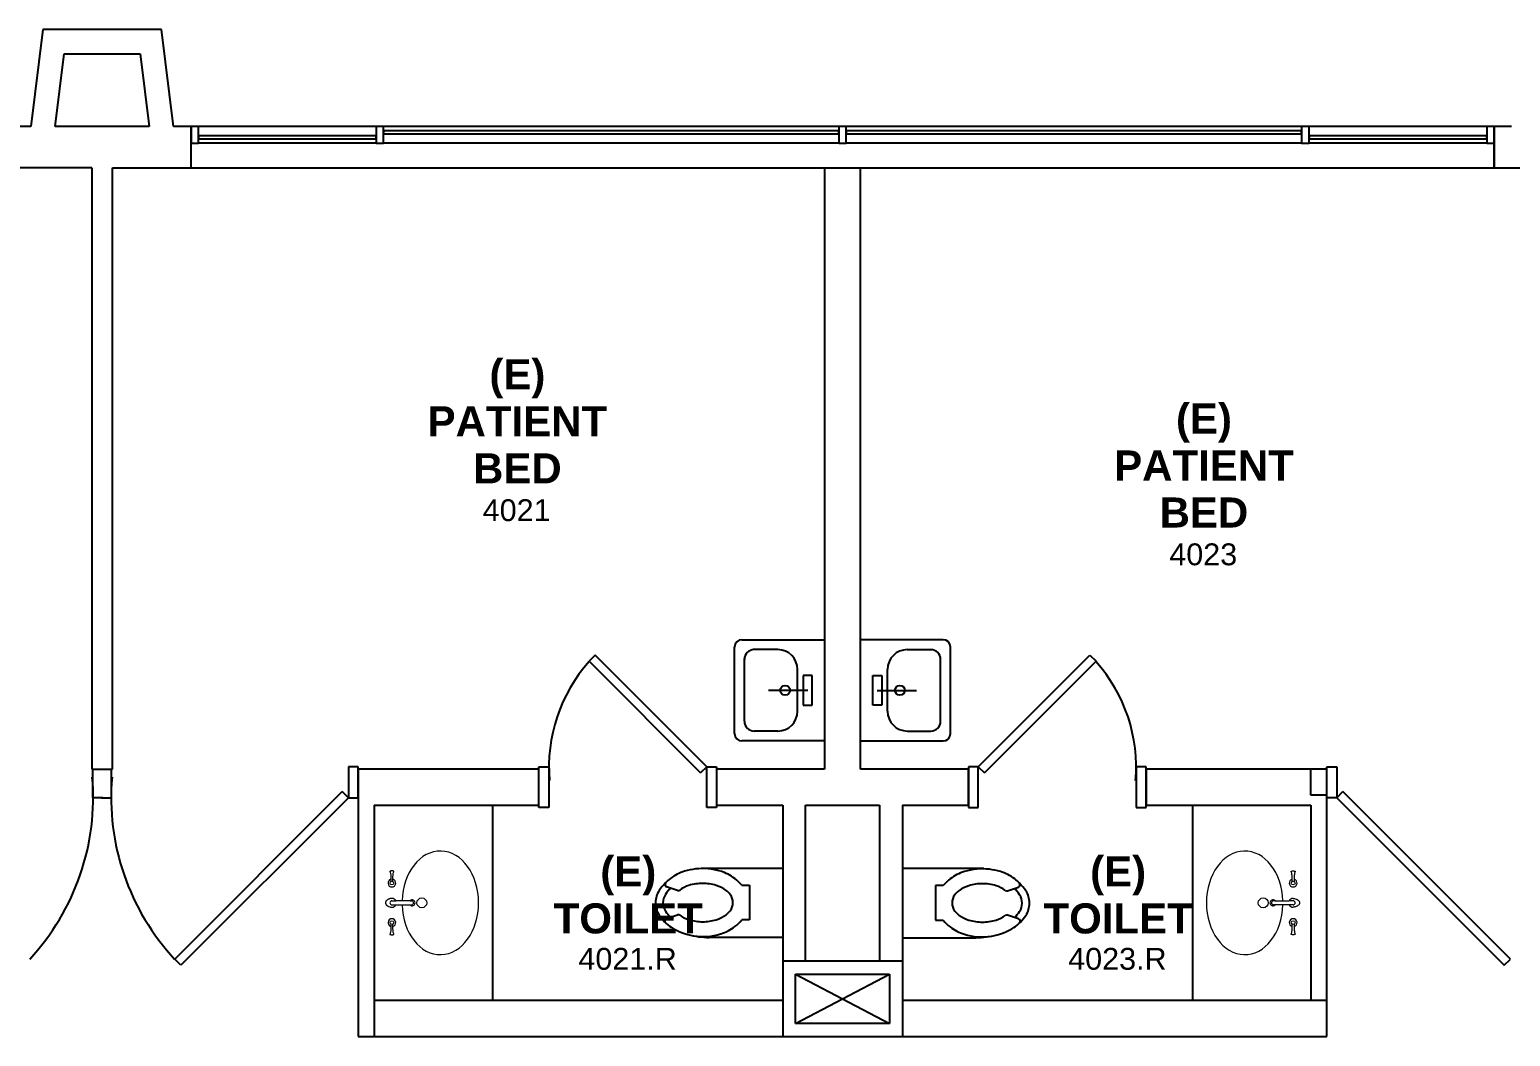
# Model space of a CAD drawing. Header units: inches. Extents: x -3235 to 3296, y 161 to 2924.
# Drawn here: x 1165.8 to 1465.8, y 2372.5 to 2576.5 of the extents above; entities that cross this region are included whole.
import ezdxf

# ---------------------------------------------------------------- set-up
doc = ezdxf.new("R2010")
doc.units = ezdxf.units.IN
doc.header["$LTSCALE"] = 96
doc.header["$MEASUREMENT"] = 0
doc.layers.add('A-AREA-IDEN', color=4, linetype='CONTINUOUS', lineweight=9)
for name, color, linetype in [('A-DOOR', 2, 'CONTINUOUS'), ('A-FLOR-CASE', 3, 'CONTINUOUS'), ('A-FLOR-PFIX', 2, 'CONTINUOUS'), ('A-GLAZ', 2, 'CONTINUOUS'), ('A-GLAZ-SILL', 1, 'CONTINUOUS'), ('A-SHAFT', 1, 'CONTINUOUS'), ('A-WALL-FULL', 6, 'CONTINUOUS')]:
    doc.layers.add(name, color=color, linetype=linetype)
doc.styles.add('ARIAL', font='arial.ttf')
doc.styles.add('Arial_B', font='arialbd.ttf', dxfattribs={"height": 6.088537})

# ---------------------------------------------------------------- blocks, each defined once
blk = doc.blocks.new('cw-countertop-one-side - cw-countertop-one-side-24D-1624115-258679-fp04')
at = {"layer": 'A-FLOR-CASE'}
blk.add_line((15.63, 11.5), (-24, 11.5), dxfattribs=at)
blk = doc.blocks.new('cw-countertop-one-side - cw-countertop-one-side-24D-1623090-258679-fp04')
at = {"layer": 'A-FLOR-CASE'}
blk.add_line((-24, -11.5), (15.63, -11.5), dxfattribs=at)

msp = doc.modelspace()

# ---------------------------------------------------------------- linework, layer by layer
at = {"layer": 'A-DOOR'}
for p, q in [((1280.37, 2449.75), (1279.14, 2448.51)), ((1279.14, 2448.51), (1301.76, 2425.89)), ((1303, 2427.12), (1280.37, 2449.75)), ((1358, 2427.12), (1380.63, 2449.75)), ((1381.86, 2448.51), (1359.24, 2425.89)), ((1380.63, 2449.75), (1381.86, 2448.51)), ((1303, 2427.12), (1301.76, 2425.89)), ((1358, 2427.12), (1359.24, 2425.89)), ((1195.2, 2388.17), (1229.14, 2422.11)), ((1230.38, 2420.87), (1229.14, 2422.11)), ((1430.63, 2420.87), (1431.86, 2422.11)), ((1465.8, 2388.17), (1431.86, 2422.11)), ((1230.38, 2420.87), (1196.43, 2386.93)), ((1430.63, 2420.87), (1464.57, 2386.93)), ((1196.43, 2386.93), (1195.2, 2388.17)), ((1464.57, 2386.93), (1465.8, 2388.17))]:
    msp.add_line(p, q, dxfattribs=at)
for centre, radius, start, end in [((1303, 2427.12), 31.98, 138.1364, 185), ((1358, 2427.12), 31.98, 355, 41.8636), ((1130.63, 2420.87), 48.05, 317.0874, 5), ((1230.38, 2420.87), 48.05, 175, 222.9126)]:
    msp.add_arc(centre, radius, start, end, dxfattribs=at)
at = {"layer": 'A-FLOR-PFIX'}
for p, q in [((1308.63, 2433.87), (1308.63, 2451.37)), ((1310.13, 2452.87), (1326.88, 2452.87)), ((1325.88, 2452.87), (1326.88, 2452.87)), ((1350.88, 2452.87), (1334.13, 2452.87)), ((1335.13, 2452.87), (1334.13, 2452.87)), ((1352.38, 2433.87), (1352.38, 2451.37)), ((1310.63, 2436.37), (1310.63, 2449.07)), ((1317.38, 2450.87), (1312.43, 2450.87)), ((1343.63, 2450.87), (1348.57, 2450.87)), ((1350.38, 2436.37), (1350.38, 2449.07)), ((1321.38, 2438.37), (1321.38, 2446.87)), ((1324.36, 2445.62), (1322.56, 2445.62)), ((1322.56, 2445.62), (1322.56, 2439.62)), ((1324.36, 2439.62), (1324.36, 2445.62)), ((1336.64, 2445.62), (1338.44, 2445.62)), ((1336.64, 2439.62), (1336.64, 2445.62)), ((1338.44, 2445.62), (1338.44, 2439.62)), ((1339.63, 2438.37), (1339.63, 2446.87)), ((1323.5, 2442.62), (1315.5, 2442.62)), ((1337.5, 2442.62), (1345.5, 2442.62)), ((1322.56, 2439.62), (1324.36, 2439.62)), ((1338.44, 2439.62), (1336.64, 2439.62)), ((1317.38, 2434.37), (1312.63, 2434.37)), ((1343.63, 2434.37), (1348.38, 2434.37)), ((1326.88, 2432.37), (1310.13, 2432.37)), ((1326.88, 2432.37), (1325.88, 2432.37)), ((1334.13, 2432.37), (1350.88, 2432.37)), ((1334.13, 2432.37), (1335.13, 2432.37)), ((1232.38, 2427.12), (1230.38, 2427.12)), ((1230.38, 2427.12), (1230.38, 2420.87)), ((1232.38, 2420.87), (1232.38, 2427.12)), ((1269, 2418.87), (1269, 2427.12)), ((1269, 2427.12), (1271, 2427.12)), ((1271, 2427.12), (1271, 2418.87)), ((1303, 2418.87), (1303, 2427.12)), ((1303, 2427.12), (1305, 2427.12)), ((1305, 2427.12), (1305, 2418.87)), ((1356, 2427.12), (1356, 2418.87)), ((1358, 2427.12), (1356, 2427.12)), ((1358, 2418.87), (1358, 2427.12)), ((1390, 2427.12), (1390, 2418.87)), ((1392, 2427.12), (1390, 2427.12)), ((1392, 2418.87), (1392, 2427.12)), ((1428.63, 2420.87), (1428.63, 2427.12)), ((1428.63, 2427.12), (1430.63, 2427.12)), ((1430.63, 2427.12), (1430.63, 2420.87)), ((1178.63, 2420.87), (1178.63, 2426.62)), ((1182.38, 2420.87), (1182.38, 2426.62)), ((1180.63, 2420.87), (1178.63, 2420.87)), ((1180.38, 2420.87), (1182.38, 2420.87)), ((1230.38, 2420.87), (1232.38, 2420.87)), ((1271, 2418.87), (1269, 2418.87)), ((1305, 2418.87), (1303, 2418.87)), ((1356, 2418.87), (1358, 2418.87)), ((1390, 2418.87), (1392, 2418.87)), ((1430.63, 2420.87), (1428.63, 2420.87)), ((1301.88, 2406.56), (1318.38, 2406.56)), ((1359.13, 2406.5), (1342.63, 2406.5)), ((1310.11, 2403.11), (1311.66, 2403.11)), ((1311.66, 2403.11), (1311.66, 2396.11)), ((1350.89, 2403.05), (1349.34, 2403.05)), ((1349.34, 2403.05), (1349.34, 2396.05)), ((1297.07, 2402.09), (1294.87, 2402.81)), ((1363.93, 2402.02), (1366.13, 2402.75)), ((1294.85, 2396.4), (1297.07, 2397.14)), ((1366.15, 2396.34), (1363.93, 2397.08)), ((1311.66, 2396.11), (1310.11, 2396.11)), ((1349.34, 2396.05), (1350.89, 2396.05)), ((1318.38, 2392.56), (1303.5, 2392.56)), ((1342.63, 2392.5), (1357.5, 2392.5))]:
    msp.add_line(p, q, dxfattribs=at)
at = {"layer": 'A-FLOR-PFIX', "lineweight": 9}
for p, q in [((1238.84, 2405.82), (1238.88, 2405.7)), ((1238.88, 2405.7), (1238.92, 2405.57)), ((1238.92, 2405.57), (1238.94, 2405.43)), ((1238.94, 2405.43), (1238.96, 2405.28)), ((1238.96, 2405.28), (1238.97, 2405.11)), ((1238.97, 2405.11), (1238.99, 2404.94)), ((1238.99, 2404.94), (1239, 2404.76)), ((1239, 2404.76), (1239.01, 2404.57)), ((1239.01, 2404.57), (1239.01, 2404.33)), ((1239.01, 2404.36), (1239.02, 2404.13)), ((1239.02, 2404.13), (1239.02, 2403.89)), ((1239.39, 2404.33), (1239.4, 2404.57)), ((1239.39, 2404.13), (1239.39, 2404.36)), ((1239.39, 2403.89), (1239.39, 2404.13)), ((1239.4, 2404.57), (1239.41, 2404.76)), ((1239.41, 2404.76), (1239.42, 2404.94)), ((1239.42, 2404.94), (1239.43, 2405.11)), ((1239.43, 2405.11), (1239.45, 2405.28)), ((1239.45, 2405.28), (1239.47, 2405.43)), ((1239.47, 2405.43), (1239.49, 2405.57)), ((1239.49, 2405.57), (1239.52, 2405.7)), ((1239.52, 2405.7), (1239.57, 2405.82)), ((1421.48, 2405.7), (1421.43, 2405.82)), ((1421.51, 2405.57), (1421.48, 2405.7)), ((1421.53, 2405.43), (1421.51, 2405.57)), ((1421.55, 2405.28), (1421.53, 2405.43)), ((1421.57, 2405.11), (1421.55, 2405.28)), ((1421.58, 2404.94), (1421.57, 2405.11)), ((1421.59, 2404.76), (1421.58, 2404.94)), ((1421.6, 2404.57), (1421.59, 2404.76)), ((1421.61, 2404.33), (1421.6, 2404.57)), ((1421.61, 2404.13), (1421.61, 2404.36)), ((1421.61, 2403.89), (1421.61, 2404.13)), ((1421.99, 2404.36), (1421.98, 2404.13)), ((1421.98, 2404.13), (1421.98, 2403.89)), ((1422, 2404.76), (1421.99, 2404.57)), ((1421.99, 2404.57), (1421.99, 2404.33)), ((1422.01, 2404.94), (1422, 2404.76)), ((1422.03, 2405.11), (1422.01, 2404.94)), ((1422.04, 2405.28), (1422.03, 2405.11)), ((1422.06, 2405.43), (1422.04, 2405.28)), ((1422.08, 2405.57), (1422.06, 2405.43)), ((1422.12, 2405.7), (1422.08, 2405.57)), ((1422.16, 2405.82), (1422.12, 2405.7)), ((1239.2, 2399.97), (1239.99, 2399.97)), ((1239.2, 2399.16), (1239.99, 2399.16)), ((1242.88, 2399.97), (1239.99, 2399.97)), ((1239.99, 2399.16), (1242.88, 2399.16)), ((1242.88, 2399.97), (1243.19, 2399.97)), ((1242.88, 2399.16), (1243.19, 2399.16)), ((1418.12, 2399.97), (1417.81, 2399.97)), ((1418.12, 2399.16), (1417.81, 2399.16)), ((1418.12, 2399.97), (1421.01, 2399.97)), ((1421.01, 2399.16), (1418.12, 2399.16)), ((1421.8, 2399.97), (1421.01, 2399.97)), ((1421.8, 2399.16), (1421.01, 2399.16)), ((1238.97, 2394.01), (1238.96, 2393.85)), ((1238.99, 2394.18), (1238.97, 2394.01)), ((1239, 2394.36), (1238.99, 2394.18)), ((1239.01, 2394.56), (1239, 2394.36)), ((1239.02, 2395), (1239.01, 2394.77)), ((1239.01, 2394.8), (1239.01, 2394.56)), ((1239.02, 2395.24), (1239.02, 2395)), ((1239.39, 2395), (1239.39, 2395.24)), ((1239.39, 2394.77), (1239.39, 2395)), ((1239.4, 2394.56), (1239.39, 2394.8)), ((1239.41, 2394.36), (1239.4, 2394.56)), ((1239.42, 2394.18), (1239.41, 2394.36)), ((1239.43, 2394.01), (1239.42, 2394.18)), ((1239.45, 2393.85), (1239.43, 2394.01)), ((1421.55, 2393.85), (1421.57, 2394.01)), ((1421.57, 2394.01), (1421.58, 2394.18)), ((1421.58, 2394.18), (1421.59, 2394.36)), ((1421.59, 2394.36), (1421.6, 2394.56)), ((1421.6, 2394.56), (1421.61, 2394.8)), ((1421.61, 2395), (1421.61, 2395.24)), ((1421.61, 2394.77), (1421.61, 2395)), ((1421.98, 2395.24), (1421.98, 2395)), ((1421.98, 2395), (1421.99, 2394.77)), ((1421.99, 2394.8), (1421.99, 2394.56)), ((1421.99, 2394.56), (1422, 2394.36)), ((1422, 2394.36), (1422.01, 2394.18)), ((1422.01, 2394.18), (1422.03, 2394.01)), ((1422.03, 2394.01), (1422.04, 2393.85)), ((1238.88, 2393.42), (1238.83, 2393.31)), ((1238.92, 2393.55), (1238.88, 2393.42)), ((1238.94, 2393.7), (1238.92, 2393.55)), ((1238.96, 2393.85), (1238.94, 2393.7)), ((1239.46, 2393.7), (1239.45, 2393.85)), ((1239.49, 2393.55), (1239.46, 2393.7)), ((1239.52, 2393.42), (1239.49, 2393.55)), ((1239.57, 2393.31), (1239.52, 2393.42)), ((1421.43, 2393.31), (1421.48, 2393.42)), ((1421.48, 2393.42), (1421.51, 2393.55)), ((1421.51, 2393.55), (1421.54, 2393.7)), ((1421.54, 2393.7), (1421.55, 2393.85)), ((1422.04, 2393.85), (1422.06, 2393.7)), ((1422.06, 2393.7), (1422.08, 2393.55)), ((1422.08, 2393.55), (1422.12, 2393.42)), ((1422.12, 2393.42), (1422.17, 2393.31))]:
    msp.add_line(p, q, dxfattribs=at)
at = {"layer": 'A-FLOR-PFIX'}
for centre in [(1318.88, 2442.62), (1342.13, 2442.62)]:
    msp.add_circle(centre, 1, dxfattribs=at)
at = {"layer": 'A-FLOR-PFIX', "lineweight": 9}
for centre, radius in [((1239.2, 2403.56), 0.375), ((1421.8, 2403.56), 0.375), ((1245.27, 2399.56), 1), ((1415.73, 2399.56), 1), ((1239.2, 2395.56), 0.375), ((1421.8, 2395.56), 0.375)]:
    msp.add_circle(centre, radius, dxfattribs=at)
at = {"layer": 'A-FLOR-PFIX'}
for centre, radius, start, end in [((1310.13, 2451.37), 1.5, 90, 180), ((1350.88, 2451.37), 1.5, 0, 90), ((1312.63, 2448.87), 2, 90, 180), ((1317.38, 2446.87), 4, 0, 90), ((1343.63, 2446.87), 4, 90, 180), ((1348.38, 2448.87), 2, 0, 90), ((1312.63, 2436.37), 2, 180, 270), ((1317.38, 2438.37), 4, 270, 0), ((1343.63, 2438.37), 4, 180, 270), ((1348.38, 2436.37), 2, 270, 0), ((1310.13, 2433.87), 1.5, 180, 270), ((1350.88, 2433.87), 1.5, 270, 0), ((1302.16, 2394.12), 12.38, 96.5859, 107.1416), ((1302.16, 2394.12), 12.38, 72.8586, 96.5859), ((1358.84, 2394.06), 12.38, 83.4141, 107.1414), ((1358.84, 2394.06), 12.38, 72.8584, 83.4141), ((1300.24, 2397.64), 8.18, 133.3097, 147.2385), ((1295.03, 2403.29), 0.5, 136.5741, 251.7562), ((1300.06, 2398.53), 7.43, 126.6881, 136.5742), ((1301.33, 2396.82), 9.56, 107.1416, 126.6846), ((1301.33, 2396.82), 6.56, 107.1414, 125.5171), ((1302.16, 2394.12), 9.38, 90, 107.1414), ((1302.16, 2394.12), 9.38, 72.8586, 90), ((1303, 2396.82), 6.56, 53.3276, 72.8586), ((1303, 2396.82), 9.56, 53.3277, 72.8586), ((1304.27, 2398.53), 7.43, 38.1352, 53.3277), ((1356.73, 2398.46), 7.43, 126.6723, 141.8648), ((1358, 2396.75), 9.56, 107.1414, 126.6723), ((1358, 2396.75), 6.56, 107.1414, 126.6724), ((1358.84, 2394.06), 9.38, 90, 107.1414), ((1358.84, 2394.06), 9.38, 72.8586, 90), ((1359.67, 2396.75), 6.56, 54.4829, 72.8586), ((1359.67, 2396.75), 9.56, 53.3154, 72.8584), ((1360.94, 2398.46), 7.43, 43.4258, 53.3119), ((1365.97, 2403.23), 0.5, 288.2438, 43.4259), ((1360.76, 2397.57), 8.18, 32.7615, 46.6903), ((1297.24, 2399.56), 4.62, 147.2385, 180), ((1297.24, 2399.56), 3.12, 147.2383, 180), ((1300.24, 2397.64), 6.68, 132.7565, 147.2383), ((1297.23, 2402.56), 0.5, 251.7562, 305.5171), ((1304.27, 2398.53), 4.43, 38.1352, 53.3276), ((1305.53, 2399.61), 2.76, 323.419, 36.581), ((1355.47, 2399.55), 2.76, 143.419, 216.581), ((1356.73, 2398.46), 4.43, 126.6724, 141.8648), ((1363.77, 2402.5), 0.5, 234.4829, 288.2438), ((1360.76, 2397.57), 6.68, 32.7617, 47.2435), ((1363.76, 2399.5), 3.12, 360, 32.7617), ((1363.76, 2399.5), 4.62, 360, 32.7615), ((1297.24, 2399.56), 4.62, 180, 212.7617), ((1300.24, 2401.49), 8.18, 212.7617, 237.2317), ((1297.24, 2399.56), 3.12, 180, 212.7616), ((1300.24, 2401.49), 6.68, 212.7616, 226.3142), ((1297.23, 2396.66), 0.5, 54.4829, 108.2438), ((1301.33, 2402.41), 6.56, 234.4829, 252.8586), ((1303, 2402.41), 6.56, 287.1414, 306.6724), ((1304.27, 2400.7), 4.43, 306.6724, 321.8648), ((1356.73, 2400.64), 4.43, 218.1352, 233.3276), ((1358, 2402.35), 6.56, 233.3276, 252.8586), ((1359.67, 2402.35), 6.56, 287.1414, 305.5171), ((1363.77, 2396.6), 0.5, 71.7562, 125.5171), ((1360.76, 2401.43), 8.18, 302.7683, 327.2383), ((1360.76, 2401.43), 6.68, 313.6858, 327.2384), ((1363.76, 2399.5), 3.12, 327.2384, 0), ((1363.76, 2399.5), 4.62, 327.2383, 0), ((1295, 2395.93), 0.5, 108.2438, 225.6721), ((1302.21, 2404.55), 11.82, 237.2317, 255.0712), ((1302.16, 2405.11), 9.38, 252.8586, 270), ((1302.16, 2405.11), 9.38, 270, 287.1414), ((1303, 2402.41), 9.56, 287.1415, 306.6722), ((1304.27, 2400.7), 7.43, 306.6722, 321.8648), ((1356.73, 2400.64), 7.43, 218.1352, 233.3278), ((1358, 2402.35), 9.56, 233.3278, 252.8585), ((1358.84, 2405.04), 9.38, 252.8586, 270), ((1358.84, 2405.04), 9.38, 270, 287.1414), ((1358.79, 2404.49), 11.82, 284.9288, 302.7683), ((1366, 2395.87), 0.5, 314.3279, 71.7562), ((1303.5, 2409.4), 16.84, 255.0712, 270), ((1302.16, 2405.11), 12.38, 261.7349, 287.1415), ((1358.84, 2405.04), 12.38, 252.8585, 278.2651), ((1357.5, 2409.34), 16.84, 270, 284.9288)]:
    msp.add_arc(centre, radius, start, end, dxfattribs=at)
at = {"layer": 'A-FLOR-PFIX', "lineweight": 9}
for centre, radius, start, end in [((1239.2, 2403.56), 0.787, 103.9161, 76.0839), ((1421.8, 2403.56), 0.787, 103.9161, 76.0839), ((1239.2, 2399.56), 0.89, 27.1409, 90), ((1243.31, 2399.56), 0.594, 223.2914, 137.0225), ((1417.69, 2399.56), 0.594, 42.9775, 316.7086), ((1421.8, 2399.56), 0.89, 90, 152.8591), ((1239.2, 2399.56), 0.406, 90, 270), ((1239.2, 2399.56), 0.89, 270, 332.8591), ((1243.19, 2399.56), 0.406, 270, 90), ((1417.81, 2399.56), 0.406, 90, 270), ((1421.8, 2399.56), 0.89, 207.1409, 270), ((1421.8, 2399.56), 0.406, 270, 90), ((1239.2, 2395.56), 0.787, 283.9161, 256.0839), ((1421.8, 2395.56), 0.787, 283.9161, 256.0839)]:
    msp.add_arc(centre, radius, start, end, dxfattribs=at)
for centre, start_param, end_param in [((1249.02, 2399.56), 1.609473, 7.815305), ((1411.98, 2399.56), 4.751065, 10.956898)]:
    msp.add_ellipse(centre, major_axis=(0, 10.5), ratio=0.737968, start_param=start_param, end_param=end_param, dxfattribs=at)
for points, knots in [([(1239.2, 2406.04), (1239.15, 2406.04), (1239.04, 2406.03), (1238.91, 2405.99), (1238.82, 2405.95), (1238.8, 2405.93), (1238.79, 2405.92), (1238.79, 2405.91), (1238.79, 2405.91), (1238.79, 2405.9), (1238.79, 2405.89), (1238.79, 2405.89), (1238.8, 2405.88), (1238.81, 2405.86), (1238.83, 2405.83), (1238.84, 2405.82)], [0, 0, 0, 0, 0.166667, 0.333333, 0.5, 0.666667, 0.708333, 0.75, 0.791667, 0.833333, 0.869792, 0.895833, 0.916667, 0.958333, 1, 1, 1, 1]), ([(1239.57, 2405.82), (1239.58, 2405.83), (1239.6, 2405.86), (1239.61, 2405.88), (1239.61, 2405.89), (1239.62, 2405.89), (1239.62, 2405.9), (1239.62, 2405.91), (1239.62, 2405.91), (1239.62, 2405.92), (1239.61, 2405.93), (1239.61, 2405.94), (1239.59, 2405.95), (1239.58, 2405.96), (1239.56, 2405.96), (1239.54, 2405.97), (1239.52, 2405.98), (1239.48, 2406), (1239.41, 2406.02), (1239.31, 2406.04), (1239.23, 2406.04), (1239.2, 2406.04)], [0, 0, 0, 0, 0.041667, 0.083333, 0.104167, 0.130208, 0.166667, 0.208333, 0.25, 0.291667, 0.333333, 0.416667, 0.458333, 0.5, 0.541667, 0.583333, 0.625, 0.666667, 0.75, 0.916667, 1, 1, 1, 1]), ([(1421.43, 2405.82), (1421.42, 2405.83), (1421.4, 2405.86), (1421.39, 2405.88), (1421.39, 2405.89), (1421.38, 2405.89), (1421.38, 2405.9), (1421.38, 2405.91), (1421.38, 2405.91), (1421.38, 2405.92), (1421.39, 2405.93), (1421.4, 2405.94), (1421.43, 2405.96), (1421.53, 2406.01), (1421.69, 2406.04), (1421.8, 2406.04)], [-1, -1, -1, -1, -0.958333, -0.916667, -0.895833, -0.869792, -0.833333, -0.791667, -0.75, -0.708333, -0.666667, -0.583333, -0.5, -0.333333, 0, 0, 0, 0]), ([(1421.8, 2406.04), (1421.85, 2406.04), (1421.96, 2406.03), (1422.07, 2406), (1422.12, 2405.98), (1422.15, 2405.96), (1422.17, 2405.96), (1422.18, 2405.95), (1422.19, 2405.94), (1422.2, 2405.93), (1422.21, 2405.93), (1422.21, 2405.92), (1422.21, 2405.91), (1422.21, 2405.91), (1422.21, 2405.9), (1422.21, 2405.89), (1422.21, 2405.89), (1422.2, 2405.88), (1422.19, 2405.86), (1422.17, 2405.83), (1422.16, 2405.82)], [-1, -1, -1, -1, -0.833333, -0.666667, -0.583333, -0.541667, -0.5, -0.458333, -0.416667, -0.375, -0.333333, -0.291667, -0.25, -0.208333, -0.166667, -0.130208, -0.104167, -0.083333, -0.041667, 0, 0, 0, 0]), ([(1239.2, 2400.45), (1239.17, 2400.45), (1239.1, 2400.45), (1238.95, 2400.43), (1238.78, 2400.39), (1238.6, 2400.33), (1238.47, 2400.27), (1238.35, 2400.2), (1238.17, 2400.09), (1238.05, 2399.96), (1237.98, 2399.84), (1237.96, 2399.79), (1237.92, 2399.71), (1237.91, 2399.62), (1237.91, 2399.56)], [0, 0, 0, 0, 0.076923, 0.153846, 0.307692, 0.384615, 0.461538, 0.538462, 0.615385, 0.807692, 0.831731, 0.855769, 0.903846, 1, 1, 1, 1]), ([(1421.8, 2400.45), (1421.88, 2400.45), (1422.07, 2400.43), (1422.33, 2400.36), (1422.53, 2400.27), (1422.65, 2400.2), (1422.77, 2400.13), (1422.87, 2400.04), (1422.95, 2399.95), (1423, 2399.88), (1423.04, 2399.8), (1423.08, 2399.7), (1423.09, 2399.61), (1423.09, 2399.56)], [-1, -1, -1, -1, -0.807692, -0.615385, -0.538462, -0.461538, -0.384615, -0.307692, -0.230769, -0.192308, -0.153846, -0.076923, 0, 0, 0, 0]), ([(1237.91, 2399.56), (1237.91, 2399.52), (1237.92, 2399.43), (1237.96, 2399.32), (1238, 2399.25), (1238.05, 2399.17), (1238.13, 2399.09), (1238.23, 2399), (1238.35, 2398.92), (1238.47, 2398.85), (1238.67, 2398.77), (1238.93, 2398.69), (1239.12, 2398.67), (1239.2, 2398.67)], [0, 0, 0, 0, 0.076923, 0.153846, 0.192308, 0.230769, 0.307692, 0.384615, 0.461538, 0.538462, 0.615385, 0.807692, 1, 1, 1, 1]), ([(1423.09, 2399.56), (1423.09, 2399.5), (1423.08, 2399.42), (1423.04, 2399.33), (1423.02, 2399.28), (1422.95, 2399.16), (1422.83, 2399.04), (1422.65, 2398.92), (1422.49, 2398.83), (1422.26, 2398.75), (1422.01, 2398.69), (1421.86, 2398.67), (1421.8, 2398.67)], [-1, -1, -1, -1, -0.903846, -0.855769, -0.831731, -0.807692, -0.615385, -0.538462, -0.461538, -0.307692, -0.153846, 0, 0, 0, 0]), ([(1238.83, 2393.31), (1238.82, 2393.29), (1238.81, 2393.27), (1238.8, 2393.25), (1238.79, 2393.24), (1238.79, 2393.23), (1238.79, 2393.22), (1238.78, 2393.22), (1238.78, 2393.21), (1238.79, 2393.2), (1238.79, 2393.2), (1238.8, 2393.19), (1238.81, 2393.18), (1238.83, 2393.17), (1238.85, 2393.16), (1238.87, 2393.15), (1238.89, 2393.14), (1238.93, 2393.13), (1239, 2393.11), (1239.09, 2393.09), (1239.17, 2393.08), (1239.2, 2393.08)], [0, 0, 0, 0, 0.041667, 0.083333, 0.104167, 0.130208, 0.166667, 0.208333, 0.25, 0.291667, 0.333333, 0.416667, 0.458333, 0.5, 0.541667, 0.583333, 0.625, 0.666667, 0.75, 0.916667, 1, 1, 1, 1]), ([(1239.2, 2393.08), (1239.26, 2393.08), (1239.36, 2393.09), (1239.49, 2393.13), (1239.58, 2393.17), (1239.61, 2393.19), (1239.62, 2393.2), (1239.62, 2393.21), (1239.62, 2393.22), (1239.62, 2393.22), (1239.61, 2393.23), (1239.61, 2393.24), (1239.61, 2393.25), (1239.59, 2393.27), (1239.58, 2393.29), (1239.57, 2393.31)], [0, 0, 0, 0, 0.166667, 0.333333, 0.5, 0.666667, 0.708333, 0.75, 0.791667, 0.833333, 0.869792, 0.895833, 0.916667, 0.958333, 1, 1, 1, 1]), ([(1421.8, 2393.08), (1421.74, 2393.08), (1421.64, 2393.09), (1421.53, 2393.13), (1421.47, 2393.15), (1421.44, 2393.16), (1421.43, 2393.17), (1421.41, 2393.18), (1421.4, 2393.18), (1421.39, 2393.19), (1421.39, 2393.2), (1421.38, 2393.2), (1421.38, 2393.21), (1421.38, 2393.22), (1421.38, 2393.22), (1421.39, 2393.23), (1421.39, 2393.24), (1421.39, 2393.25), (1421.41, 2393.27), (1421.42, 2393.29), (1421.43, 2393.31)], [-1, -1, -1, -1, -0.833333, -0.666667, -0.583333, -0.541667, -0.5, -0.458333, -0.416667, -0.375, -0.333333, -0.291667, -0.25, -0.208333, -0.166667, -0.130208, -0.104167, -0.083333, -0.041667, 0, 0, 0, 0]), ([(1422.17, 2393.31), (1422.18, 2393.29), (1422.19, 2393.27), (1422.2, 2393.25), (1422.21, 2393.24), (1422.21, 2393.23), (1422.21, 2393.22), (1422.22, 2393.22), (1422.22, 2393.21), (1422.21, 2393.2), (1422.21, 2393.2), (1422.2, 2393.19), (1422.16, 2393.17), (1422.06, 2393.12), (1421.91, 2393.08), (1421.8, 2393.08)], [-1, -1, -1, -1, -0.958333, -0.916667, -0.895833, -0.869792, -0.833333, -0.791667, -0.75, -0.708333, -0.666667, -0.583333, -0.5, -0.333333, 0, 0, 0, 0])]:
    msp.add_open_spline(points, degree=3, knots=knots, dxfattribs=at)
at = {"layer": 'A-GLAZ'}
for p, q in [((1200.01, 2556.87), (1198.51, 2556.87)), ((1198.51, 2556.87), (1198.51, 2553.5)), ((1200.01, 2553.5), (1200.01, 2556.87)), ((1198.51, 2553.5), (1200.01, 2553.5)), ((1236.01, 2555), (1200.01, 2555)), ((1200.01, 2555), (1200.01, 2554.37)), ((1200.01, 2554.37), (1236.01, 2554.37)), ((1236.01, 2554.37), (1236.01, 2555)), ((1329.76, 2556), (1237.51, 2556)), ((1237.51, 2556), (1237.51, 2555.37)), ((1237.51, 2555.37), (1329.76, 2555.37)), ((1329.76, 2555.37), (1329.76, 2556)), ((1423.51, 2556), (1331.26, 2556)), ((1331.26, 2556), (1331.26, 2555.37)), ((1331.26, 2555.37), (1423.51, 2555.37)), ((1423.51, 2555.37), (1423.51, 2556)), ((1461.01, 2555), (1425.01, 2555)), ((1425.01, 2555), (1425.01, 2554.37)), ((1425.01, 2554.37), (1461.01, 2554.37)), ((1461.01, 2554.37), (1461.01, 2555))]:
    msp.add_line(p, q, dxfattribs=at)
at = {"layer": 'A-GLAZ', "extrusion": (0, 0, -1)}
for p, q in [((1237.51, 2556.87), (1236.01, 2556.87)), ((1236.01, 2556.87), (1236.01, 2553.5)), ((1237.51, 2553.5), (1237.51, 2556.87)), ((1331.26, 2556.87), (1329.76, 2556.87)), ((1329.76, 2556.87), (1329.76, 2553.5)), ((1331.26, 2553.5), (1331.26, 2556.87)), ((1425.01, 2556.87), (1423.51, 2556.87)), ((1423.51, 2556.87), (1423.51, 2553.5)), ((1425.01, 2553.5), (1425.01, 2556.87)), ((1462.51, 2556.87), (1461.01, 2556.87)), ((1461.01, 2556.87), (1461.01, 2553.5)), ((1462.51, 2553.5), (1462.51, 2556.87)), ((1236.01, 2553.5), (1237.51, 2553.5)), ((1329.76, 2553.5), (1331.26, 2553.5)), ((1423.51, 2553.5), (1425.01, 2553.5)), ((1461.01, 2553.5), (1462.51, 2553.5))]:
    msp.add_line(p, q, dxfattribs=at)
at = {"layer": 'A-GLAZ-SILL'}
for p, q in [((1236.01, 2556.87), (1200.01, 2556.87)), ((1329.76, 2556.87), (1237.51, 2556.87)), ((1423.51, 2556.87), (1331.26, 2556.87)), ((1461.01, 2556.87), (1425.01, 2556.87)), ((1236.01, 2553.5), (1200.01, 2553.5)), ((1329.76, 2553.5), (1237.51, 2553.5)), ((1423.51, 2553.5), (1331.26, 2553.5)), ((1461.01, 2553.5), (1425.01, 2553.5))]:
    msp.add_line(p, q, dxfattribs=at)
at = {"layer": 'A-SHAFT'}
for p, q in [((1321, 2385.12), (1340, 2375.12)), ((1321, 2375.12), (1340, 2385.12))]:
    msp.add_line(p, q, dxfattribs=at)
at = {"layer": 'A-WALL-FULL'}
for p, q in [((1168.5, 2576.5), (1166.05, 2556.87)), ((1192.5, 2576.5), (1168.5, 2576.5)), ((1194.95, 2556.87), (1192.5, 2576.5)), ((1170.96, 2556.87), (1172.8, 2571.62)), ((1172.8, 2571.62), (1188.2, 2571.62)), ((1188.2, 2571.62), (1190.04, 2556.87)), ((1166.05, 2556.87), (1162.5, 2556.87)), ((1190.04, 2556.87), (1170.96, 2556.87)), ((1198.51, 2556.87), (1194.95, 2556.87)), ((1198.51, 2548.5), (1198.51, 2556.87)), ((1466.05, 2556.87), (1462.51, 2556.87)), ((1462.51, 2556.87), (1462.51, 2548.5)), ((1462.49, 2548.5), (1462.49, 2553.5)), ((1462.5, 2553.5), (1462.5, 2548.5)), ((1178.38, 2548.5), (882.63, 2548.5)), ((1178.38, 2548.5), (1178.38, 2426.62)), ((1182.63, 2426.62), (1182.63, 2548.5)), ((1182.63, 2548.5), (1478.38, 2548.5)), ((1326.88, 2548.5), (1326.88, 2426.62)), ((1334.13, 2426.62), (1334.13, 2548.5)), ((1178.38, 2426.62), (1182.63, 2426.62)), ((1232.38, 2426.62), (1232.38, 2372.5)), ((1269, 2426.62), (1232.38, 2426.62)), ((1269, 2419.37), (1269, 2426.62)), ((1326.88, 2426.62), (1305, 2426.62)), ((1305, 2426.62), (1305, 2419.37)), ((1356, 2426.62), (1334.13, 2426.62)), ((1356, 2419.37), (1356, 2426.62)), ((1428.63, 2426.62), (1392, 2426.62)), ((1392, 2426.62), (1392, 2419.37)), ((1425.38, 2421.37), (1425.38, 2426.62)), ((1428.63, 2372.5), (1428.63, 2426.62)), ((1428.63, 2421.37), (1425.38, 2421.37)), ((1235.63, 2419.37), (1235.63, 2372.5)), ((1235.63, 2419.37), (1269, 2419.37)), ((1305, 2419.37), (1318.38, 2419.37)), ((1318.38, 2419.37), (1318.38, 2372.5)), ((1323, 2419.37), (1338, 2419.37)), ((1323, 2387.75), (1323, 2419.37)), ((1338, 2419.37), (1338, 2387.75)), ((1342.63, 2419.37), (1356, 2419.37)), ((1342.63, 2419.37), (1342.63, 2372.5)), ((1392, 2419.37), (1425.38, 2419.37)), ((1425.38, 2419.37), (1425.38, 2379.75)), ((1342.63, 2387.75), (1318.38, 2387.75)), ((1321, 2375.12), (1321, 2385.12)), ((1321, 2385.12), (1340, 2385.12)), ((1340, 2385.12), (1340, 2375.12)), ((1318.38, 2379.75), (1235.63, 2379.75)), ((1428.63, 2379.75), (1342.63, 2379.75)), ((1340, 2375.12), (1321, 2375.12)), ((1232.38, 2372.5), (1428.63, 2372.5))]:
    msp.add_line(p, q, dxfattribs=at)

# ---------------------------------------------------------------- block references
at = {"layer": 'A-FLOR-CASE'}
for name, p, rotation in [('cw-countertop-one-side - cw-countertop-one-side-24D-1623090-258679-fp04', (1248.13, 2403.75), 89.99999999999982), ('cw-countertop-one-side - cw-countertop-one-side-24D-1624115-258679-fp04', (1412.88, 2403.75), 90.00000000000018)]:
    msp.add_blockref(name, p, dxfattribs=dict(at, rotation=rotation))

# ---------------------------------------------------------------- texts
at = {"layer": 'A-AREA-IDEN', "attachment_point": 2, "line_spacing_factor": 0.938532}
for s, insert, char_height, width, style in [('(E)\\PPATIENT\\PBED', (1264.63, 2509.7), 6.089, 41.976, 'Arial_B'), ('(E)\\PPATIENT\\PBED', (1403.73, 2500.75), 6.089, 41.976, 'Arial_B'), ('4021', (1264.48, 2481.34), 4.426, 16.416, 'ARIAL'), ('4021', (1264.48, 2481.34), 4.426, 16.416, 'ARIAL'), ('4023', (1403.58, 2472.39), 4.426, 16.416, 'ARIAL'), ('4023', (1403.58, 2472.39), 4.426, 16.416, 'ARIAL'), ('(E)\\PTOILET', (1287.1, 2408.98), 6.089, 35.136, 'Arial_B'), ('(E)\\PTOILET', (1386.34, 2408.98), 6.089, 35.136, 'Arial_B'), ('4021.R', (1286.96, 2390.43), 4.426, 23.76, 'ARIAL'), ('4021.R', (1286.96, 2390.43), 4.426, 23.76, 'ARIAL'), ('4023.R', (1386.19, 2390.43), 4.426, 23.76, 'ARIAL'), ('4023.R', (1386.19, 2390.43), 4.426, 23.76, 'ARIAL')]:
    msp.add_mtext(s, dxfattribs=dict(at, insert=insert, char_height=char_height, width=width, style=style))

doc.saveas('drawing.dxf')
